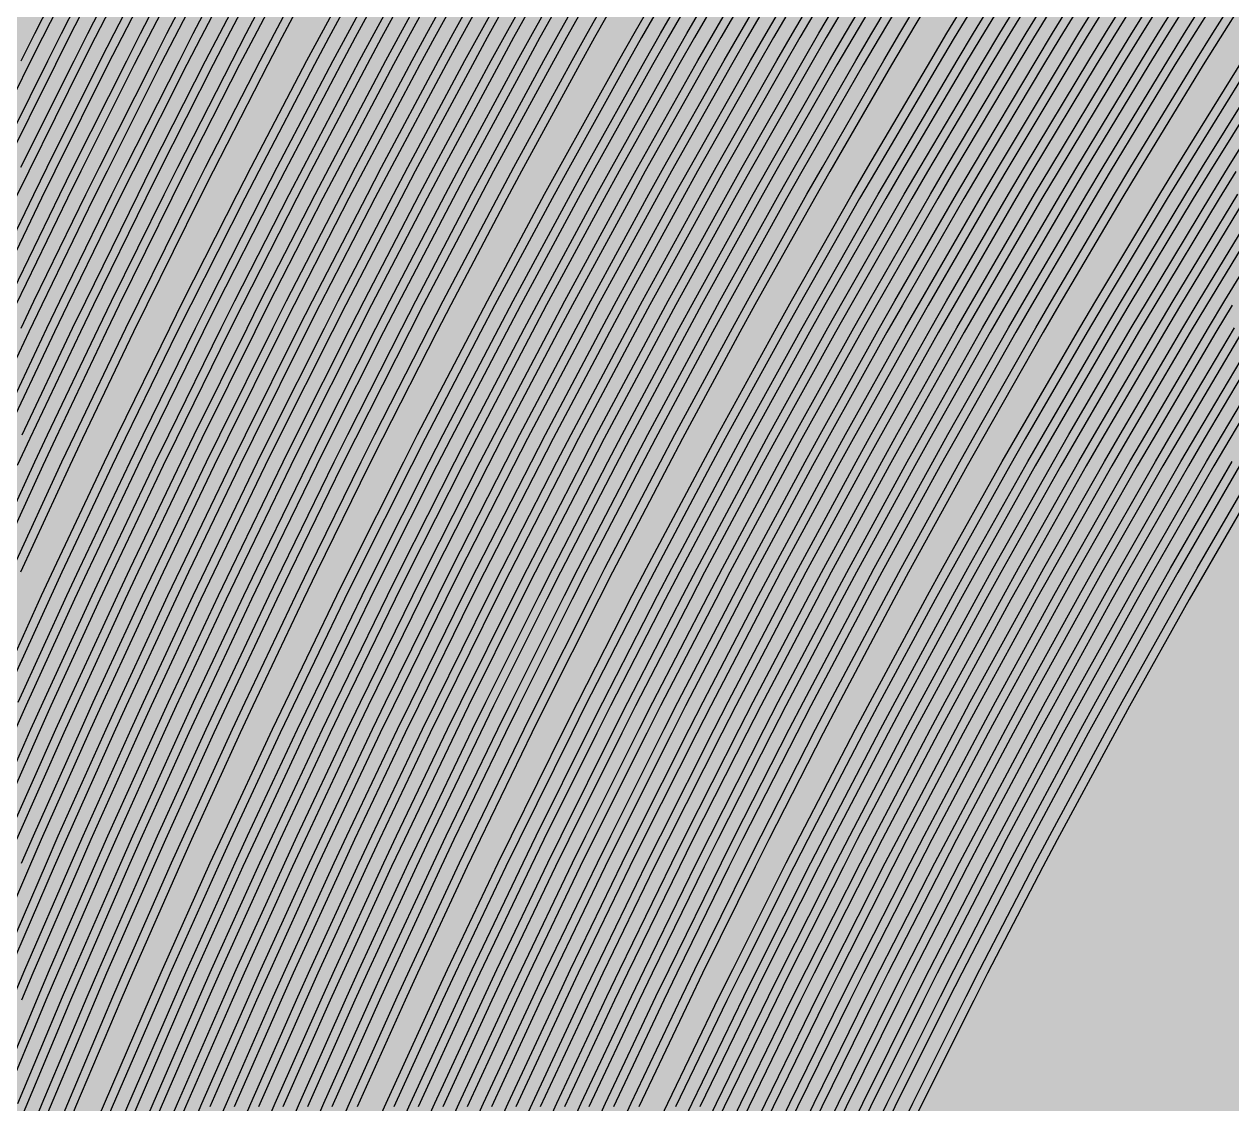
# Model space of a CAD drawing. Header units: metres. Extents: x -7240 to 10960, y -29667 to 1823.
# Drawn here: x 3142.1 to 3424.3, y -16797.9 to -16545.6 of the extents above; entities that cross this region are included whole.
import ezdxf

# ---------------------------------------------------------------- set-up
doc = ezdxf.new("R2010")
doc.units = ezdxf.units.M
doc.layers.add('Metal1', color=4, linetype='CONTINUOUS')
doc.layers.add('Polyimide', color=7, linetype='CONTINUOUS')

msp = doc.modelspace()

# ---------------------------------------------------------------- hatches: boundary and pattern name
at = {"layer": 'Polyimide'}
msp.add_hatch(color=7, dxfattribs=at).paths.add_polyline_path([(4088.45, -11806.89), (4098.72, -11851.21), (4115.58, -11893.47), (4138.63, -11932.7), (4167.35, -11967.99), (4201.08, -11998.53), (4239.03, -12023.62), (4280.35, -12042.68), (4349.18, -12073.73), (4413.2, -12113.76), (4471.26, -12162.04), (4522.3, -12217.69), (4565.39, -12279.7), (4599.74, -12346.94), (4624.73, -12418.19), (4639.91, -12492.16), (4645, -12567.5), (4639.91, -12642.84), (4624.73, -12716.8), (4599.74, -12788.06), (4565.39, -12855.3), (4522.3, -12917.31), (4471.26, -12972.96), (4413.2, -13021.24), (4349.18, -13061.27), (4280.35, -13092.32), (4239.03, -13111.38), (4201.08, -13136.47), (4167.35, -13167.01), (4138.63, -13202.3), (4115.58, -13241.52), (4098.72, -13283.78), (4088.45, -13328.11), (4085, -13373.48), (4085, -13567.5), (4099.45, -13861.55), (4142.64, -14152.77), (4214.18, -14438.35), (4313.36, -14715.55), (4439.24, -14981.69), (4590.59, -15234.21), (4765.97, -15470.68), (4963.68, -15688.82), (5181.82, -15886.53), (5418.29, -16061.91), (5670.81, -16213.26), (5936.95, -16339.14), (6214.15, -16438.32), (6499.73, -16509.85), (6790.95, -16553.05), (7085, -16567.5), (9960.38, -16567.5), (10038.79, -16571.35), (10116.45, -16582.87), (10192.6, -16601.95), (10266.52, -16628.4), (10337.49, -16661.96), (10404.83, -16702.32), (10467.89, -16749.09), (10526.06, -16801.81), (10578.78, -16859.98), (10625.55, -16923.04), (10665.91, -16990.38), (10699.48, -17061.35), (10725.93, -17135.27), (10745, -17211.43), (10756.52, -17289.08), (10760.38, -17367.5), (10760.38, -21957.3), (10721.61, -22012.91), (10685.97, -22070.59), (10653.58, -22130.14), (10624.53, -22191.39), (10598.92, -22254.16), (10576.82, -22318.25), (10558.3, -22383.46), (10543.41, -22449.6), (10532.21, -22516.46), (10524.72, -22583.84), (10520.97, -22651.53), (10520.97, -22719.32), (10524.72, -22787.01), (10532.21, -22854.38), (10543.41, -22921.24), (10558.3, -22987.38), (10576.82, -23052.6), (10598.92, -23116.68), (10624.53, -23179.45), (10653.58, -23240.71), (10685.97, -23300.26), (10721.61, -23357.93), (10760.38, -23413.54), (10760.38, -28667.5), (10756.52, -28745.91), (10745, -28823.57), (10725.93, -28899.73), (10699.48, -28973.65), (10665.91, -29044.62), (10625.55, -29111.96), (10578.78, -29175.01), (10526.06, -29233.19), (10467.89, -29285.91), (10404.83, -29332.68), (10337.49, -29373.04), (10266.52, -29406.6), (10192.6, -29433.05), (10116.45, -29452.13), (10038.79, -29463.65), (9960.38, -29467.5), (-6239.63, -29467.5), (-6318.04, -29463.65), (-6395.7, -29452.13), (-6471.85, -29433.05), (-6545.77, -29406.6), (-6616.74, -29373.04), (-6684.08, -29332.68), (-6747.14, -29285.91), (-6805.31, -29233.19), (-6858.03, -29175.01), (-6904.8, -29111.96), (-6945.16, -29044.62), (-6978.73, -28973.65), (-7005.18, -28899.73), (-7024.25, -28823.57), (-7035.77, -28745.91), (-7039.63, -28667.5), (-7039.63, -23426.32), (-6999.36, -23370.07), (-6962.33, -23311.63), (-6928.66, -23251.2), (-6898.45, -23188.96), (-6871.81, -23125.12), (-6848.81, -23059.88), (-6829.53, -22993.44), (-6814.04, -22926.02), (-6802.37, -22857.83), (-6794.57, -22789.09), (-6790.67, -22720.02), (-6790.67, -22650.84), (-6794.57, -22581.77), (-6802.37, -22513.03), (-6814.04, -22444.84), (-6829.53, -22377.42), (-6848.81, -22310.98), (-6871.81, -22245.74), (-6898.45, -22181.89), (-6928.66, -22119.66), (-6962.33, -22059.22), (-6999.36, -22000.79), (-7039.63, -21944.54), (-7039.63, -17367.5), (-7035.77, -17289.08), (-7024.25, -17211.43), (-7005.18, -17135.27), (-6978.73, -17061.35), (-6945.16, -16990.38), (-6904.8, -16923.04), (-6858.03, -16859.98), (-6805.31, -16801.81), (-6747.14, -16749.09), (-6684.08, -16702.32), (-6616.74, -16661.96), (-6545.77, -16628.4), (-6471.85, -16601.95), (-6395.7, -16582.87), (-6318.04, -16571.35), (-6239.63, -16567.5), (-3334, -16567.5), (-3039.95, -16553.05), (-2748.73, -16509.85), (-2463.15, -16438.32), (-2185.95, -16339.14), (-1919.81, -16213.26), (-1667.29, -16061.91), (-1430.82, -15886.53), (-1212.68, -15688.82), (-1014.97, -15470.68), (-839.59, -15234.21), (-688.24, -14981.69), (-562.36, -14715.55), (-463.18, -14438.35), (-391.64, -14152.77), (-348.45, -13861.55), (-334, -13567.5), (-334, -13373.48), (-337.45, -13328.11), (-347.72, -13283.78), (-364.58, -13241.52), (-387.63, -13202.3), (-416.35, -13167.01), (-450.08, -13136.47), (-488.03, -13111.38), (-529.35, -13092.32), (-529.35, -13092.32), (-598.18, -13061.27), (-662.2, -13021.24), (-720.26, -12972.96), (-771.3, -12917.31), (-814.39, -12855.3), (-848.74, -12788.06), (-873.73, -12716.8), (-888.91, -12642.84), (-894, -12567.5), (-888.91, -12492.16), (-873.73, -12418.19), (-848.74, -12346.94), (-814.39, -12279.7), (-771.3, -12217.69), (-720.26, -12162.04), (-662.2, -12113.76), (-598.18, -12073.73), (-529.35, -12042.68), (-488.03, -12023.62), (-450.08, -11998.53), (-416.35, -11967.99), (-387.63, -11932.7), (-364.58, -11893.47), (-347.72, -11851.21), (-337.45, -11806.89), (-334, -11761.52), (-334, -11074.31), (-337.45, -11028.94), (-347.72, -10984.62), (-364.58, -10942.36), (-387.63, -10903.13), (-416.35, -10867.84), (-450.08, -10837.3), (-488.03, -10812.21), (-529.35, -10793.16), (-529.35, -10793.16), (-598.18, -10762.1), (-662.2, -10722.07), (-720.26, -10673.8), (-771.3, -10618.15), (-814.39, -10556.13), (-848.74, -10488.89), (-873.73, -10417.64), (-888.91, -10343.67), (-894, -10268.33), (-888.91, -10192.99), (-873.73, -10119.03), (-848.74, -10047.77), (-814.39, -9980.53), (-771.3, -9918.52), (-720.26, -9862.87), (-662.2, -9814.59), (-598.18, -9774.56), (-529.35, -9743.51), (-488.03, -9724.45), (-450.08, -9699.36), (-416.35, -9668.82), (-387.63, -9633.53), (-364.58, -9594.31), (-347.72, -9552.05), (-337.45, -9507.72), (-334, -9462.35), (-334, -8775.14), (-337.45, -8729.78), (-347.72, -8685.45), (-364.58, -8643.19), (-387.63, -8603.96), (-416.35, -8568.68), (-450.08, -8538.14), (-488.03, -8513.05), (-529.35, -8493.99), (-529.35, -8493.99), (-598.18, -8462.94), (-662.2, -8422.91), (-720.26, -8374.63), (-771.3, -8318.98), (-814.39, -8256.97), (-848.74, -8189.73), (-873.73, -8118.47), (-888.91, -8044.5), (-894, -7969.17), (-888.91, -7893.83), (-873.73, -7819.86), (-848.74, -7748.61), (-814.39, -7681.36), (-771.3, -7619.35), (-720.26, -7563.7), (-662.2, -7515.42), (-598.18, -7475.4), (-529.35, -7444.34), (-529.35, -7444.34), (-488.03, -7425.28), (-450.08, -7400.2), (-416.35, -7369.66), (-387.63, -7334.37), (-364.58, -7295.14), (-347.72, -7252.88), (-337.45, -7208.56), (-334, -7163.19), (-334, -6475.98), (-337.45, -6430.61), (-347.72, -6386.29), (-364.58, -6344.02), (-387.63, -6304.8), (-416.35, -6269.51), (-450.08, -6238.97), (-488.03, -6213.88), (-529.35, -6194.82), (-529.35, -6194.82), (-598.18, -6163.77), (-662.2, -6123.74), (-720.26, -6075.46), (-771.3, -6019.81), (-814.39, -5957.8), (-848.74, -5890.56), (-873.73, -5819.31), (-888.91, -5745.34), (-894, -5670), (-888.91, -5594.66), (-873.73, -5520.69), (-848.74, -5449.44), (-814.39, -5382.2), (-771.3, -5320.19), (-720.26, -5264.54), (-662.2, -5216.26), (-598.18, -5176.23), (-529.35, -5145.18), (-529.35, -5145.18), (-488.03, -5126.12), (-450.08, -5101.03), (-416.35, -5070.49), (-387.63, -5035.2), (-364.58, -4995.98), (-347.72, -4953.71), (-337.45, -4909.39), (-334, -4864.02), (-334, 380), (-334, 1522.5), (-289, 1522.5), (-288.78, 1515.63), (-288.1, 1508.79), (-286.98, 1502.02), (-285.42, 1495.32), (-283.43, 1488.75), (-281.01, 1482.32), (-278.17, 1476.06), (-274.93, 1470), (-271.3, 1464.17), (-267.3, 1458.58), (-262.94, 1453.27), (-258.25, 1448.25), (-253.23, 1443.56), (-247.92, 1439.2), (-242.33, 1435.2), (-236.5, 1431.57), (-230.44, 1428.33), (-224.18, 1425.49), (-217.75, 1423.07), (-211.18, 1421.08), (-204.48, 1419.52), (-197.71, 1418.4), (-190.87, 1417.72), (-184, 1417.5), (-177.13, 1417.72), (-170.29, 1418.4), (-163.52, 1419.52), (-156.82, 1421.08), (-150.25, 1423.07), (-143.82, 1425.49), (-137.56, 1428.33), (-131.5, 1431.57), (-125.67, 1435.2), (-120.08, 1439.2), (-114.77, 1443.56), (-109.75, 1448.25), (-105.06, 1453.27), (-100.7, 1458.58), (-96.7, 1464.17), (-93.07, 1470), (-89.83, 1476.06), (-86.99, 1482.32), (-84.57, 1488.75), (-82.58, 1495.32), (-81.02, 1502.02), (-79.9, 1508.79), (-79.22, 1515.63), (-79, 1522.5), (1786, 1522.5), (3835, 1522.5), (3835.21, 1529.04), (3835.86, 1535.55), (3836.92, 1542.01), (3838.41, 1548.38), (3840.31, 1554.64), (3842.61, 1560.77), (3845.31, 1566.73), (3848.4, 1572.5), (3851.85, 1578.06), (3855.66, 1583.38), (3859.82, 1588.43), (3864.29, 1593.21), (3869.07, 1597.68), (3874.12, 1601.84), (3879.44, 1605.65), (3885, 1609.1), (3890.77, 1612.19), (3896.73, 1614.89), (3902.86, 1617.19), (3909.12, 1619.09), (3915.49, 1620.58), (3921.95, 1621.64), (3928.46, 1622.29), (3935, 1622.5), (3941.54, 1622.29), (3948.05, 1621.64), (3954.51, 1620.58), (3960.88, 1619.09), (3967.14, 1617.19), (3973.27, 1614.89), (3979.23, 1612.19), (3985, 1609.1), (3990.56, 1605.65), (3995.88, 1601.84), (4000.93, 1597.68), (4005.71, 1593.21), (4010.18, 1588.43), (4014.34, 1583.38), (4018.15, 1578.06), (4021.6, 1572.5), (4024.69, 1566.73), (4027.39, 1560.77), (4029.69, 1554.64), (4031.59, 1548.38), (4033.08, 1542.01), (4034.14, 1535.55), (4034.79, 1529.04), (4035, 1522.5), (4085, 1522.5), (4085, 380), (4085, 330), (4085, -4864.02), (4088.45, -4909.39), (4098.72, -4953.71), (4115.58, -4995.98), (4138.63, -5035.2), (4167.35, -5070.49), (4201.08, -5101.03), (4239.03, -5126.12), (4280.35, -5145.18), (4280.35, -5145.18), (4349.18, -5176.23), (4413.2, -5216.26), (4471.26, -5264.54), (4522.3, -5320.19), (4565.39, -5382.2), (4599.74, -5449.44), (4624.73, -5520.69), (4639.91, -5594.66), (4645, -5670), (4639.91, -5745.34), (4624.73, -5819.31), (4599.74, -5890.56), (4565.39, -5957.8), (4522.3, -6019.81), (4471.26, -6075.46), (4413.2, -6123.74), (4349.18, -6163.77), (4280.35, -6194.82), (4239.03, -6213.88), (4201.08, -6238.97), (4167.35, -6269.51), (4138.63, -6304.8), (4115.58, -6344.02), (4098.72, -6386.29), (4088.45, -6430.61), (4085, -6475.98), (4085, -11761.52), (4088.45, -11806.89)])

# ---------------------------------------------------------------- linework, layer by layer
at = {"layer": 'Metal1'}
for points in [[(3132.34, -16610.32), (3144.37, -16585.4), (3147.47, -16579.07), (3159.91, -16554.15), (3163.13, -16547.81), (3175.98, -16522.9)], [(3132.68, -16735.31), (3143.71, -16710.39), (3146.56, -16704.06), (3158, -16679.14), (3160.96, -16672.81), (3172.81, -16647.89), (3175.88, -16641.55), (3188.16, -16616.64), (3191.34, -16610.3), (3204.04, -16585.39), (3207.34, -16579.05), (3220.48, -16554.14), (3223.88, -16547.79), (3237.47, -16522.89)], [(3133.18, -16672.82), (3144.63, -16647.9), (3147.59, -16641.57), (3159.46, -16616.65), (3162.52, -16610.31), (3174.8, -16585.4), (3177.98, -16579.06), (3190.68, -16554.15), (3193.96, -16547.81), (3207.09, -16522.9)], [(3133.62, -16829.07), (3143.72, -16804.14), (3146.33, -16797.81), (3156.84, -16772.89), (3159.56, -16766.56), (3170.47, -16741.64), (3173.3, -16735.3), (3184.63, -16710.38), (3187.56, -16704.05), (3199.32, -16679.13), (3202.37, -16672.8), (3214.55, -16647.88), (3217.71, -16641.54), (3230.33, -16616.63), (3233.6, -16610.29), (3246.66, -16585.38), (3250.04, -16579.04), (3263.55, -16554.13), (3267.05, -16547.78), (3281.01, -16522.88)], [(3134.44, -16891.56), (3144.04, -16866.63), (3146.53, -16860.31), (3156.54, -16835.38), (3159.13, -16829.05), (3169.56, -16804.13), (3172.26, -16797.8), (3183.11, -16772.88), (3185.92, -16766.55), (3197.2, -16741.63), (3200.12, -16735.29), (3211.82, -16710.38), (3214.86, -16704.04), (3227, -16679.13), (3230.15, -16672.79), (3242.73, -16647.88), (3245.99, -16641.53), (3259.03, -16616.63), (3262.41, -16610.28), (3275.9, -16585.38), (3279.4, -16579.02), (3293.35, -16554.13), (3296.97, -16547.77), (3311.39, -16522.88)], [(3134.84, -16704.06), (3146.19, -16679.14), (3149.13, -16672.81), (3160.89, -16647.89), (3163.93, -16641.56), (3176.11, -16616.64), (3179.26, -16610.3), (3191.87, -16585.39), (3195.13, -16579.05), (3208.17, -16554.14), (3211.55, -16547.8), (3225.02, -16522.89)], [(3134.94, -16797.81), (3145.36, -16772.89), (3148.06, -16766.56), (3158.89, -16741.64), (3161.69, -16735.31), (3172.94, -16710.39), (3175.85, -16704.05), (3187.51, -16679.14), (3190.53, -16672.8), (3202.63, -16647.88), (3205.76, -16641.55), (3218.28, -16616.63), (3221.52, -16610.29), (3234.48, -16585.38), (3237.84, -16579.04), (3251.24, -16554.13), (3254.72, -16547.79), (3268.57, -16522.88)], [(3135.27, -16579.07), (3147.61, -16554.15), (3150.8, -16547.82), (3163.54, -16522.9)], [(3135.33, -16860.31), (3145.26, -16835.38), (3147.84, -16829.06), (3158.19, -16804.13), (3160.87, -16797.8), (3171.64, -16772.88), (3174.42, -16766.55), (3185.61, -16741.63), (3188.51, -16735.3), (3200.13, -16710.38), (3203.14, -16704.04), (3215.19, -16679.13), (3218.32, -16672.79), (3230.81, -16647.88), (3234.04, -16641.53), (3246.98, -16616.63), (3250.34, -16610.28), (3263.72, -16585.38), (3267.2, -16579.03), (3281.04, -16554.13), (3284.63, -16547.77), (3298.95, -16522.88)], [(3135.64, -16641.57), (3147.41, -16616.65), (3150.45, -16610.32), (3162.63, -16585.4), (3165.78, -16579.06), (3178.37, -16554.15), (3181.63, -16547.81), (3194.65, -16522.9)], [(3136.56, -16766.56), (3147.31, -16741.64), (3150.09, -16735.31), (3161.24, -16710.39), (3164.13, -16704.06), (3175.71, -16679.14), (3178.7, -16672.8), (3190.7, -16647.89), (3193.81, -16641.55), (3206.23, -16616.64), (3209.45, -16610.3), (3222.31, -16585.39), (3225.64, -16579.04), (3238.94, -16554.14), (3242.38, -16547.79), (3256.13, -16522.89)], [(3138.38, -16610.32), (3150.45, -16585.4), (3153.58, -16579.07), (3166.07, -16554.15), (3169.3, -16547.81), (3182.2, -16522.9)], [(3138.48, -16735.31), (3149.55, -16710.39), (3152.42, -16704.06), (3163.9, -16679.14), (3166.87, -16672.81), (3178.77, -16647.89), (3181.86, -16641.55), (3194.18, -16616.64), (3197.37, -16610.3), (3210.13, -16585.39), (3213.44, -16579.05), (3226.63, -16554.14), (3230.05, -16547.79), (3243.69, -16522.89)], [(3139.43, -16672.82), (3150.95, -16647.9), (3153.93, -16641.56), (3165.86, -16616.65), (3168.95, -16610.31), (3181.3, -16585.4), (3184.49, -16579.06), (3197.26, -16554.15), (3200.57, -16547.8), (3213.77, -16522.9)], [(3139.51, -16829.06), (3149.66, -16804.14), (3152.29, -16797.81), (3162.85, -16772.88), (3165.59, -16766.56), (3176.56, -16741.63), (3179.4, -16735.3), (3190.79, -16710.38), (3193.74, -16704.05), (3205.56, -16679.13), (3208.62, -16672.79), (3220.87, -16647.88), (3224.05, -16641.54), (3236.73, -16616.63), (3240.02, -16610.29), (3253.15, -16585.38), (3256.55, -16579.03), (3270.13, -16554.13), (3273.65, -16547.78), (3287.69, -16522.88)], [(3139.62, -16772.89), (3142.31, -16766.56), (3153.1, -16741.64), (3155.89, -16735.31), (3167.09, -16710.39), (3169.99, -16704.05), (3181.61, -16679.14), (3184.62, -16672.8), (3196.66, -16647.89), (3199.78, -16641.55), (3212.25, -16616.64), (3215.48, -16610.29), (3228.39, -16585.39), (3231.74, -16579.04), (3245.09, -16554.13), (3248.55, -16547.79), (3262.35, -16522.88)], [(3139.99, -16891.56), (3149.63, -16866.63), (3152.13, -16860.31), (3162.18, -16835.38), (3164.78, -16829.05), (3175.25, -16804.13), (3177.96, -16797.8), (3188.85, -16772.88), (3191.67, -16766.55), (3202.99, -16741.63), (3205.92, -16735.29), (3217.67, -16710.38), (3220.71, -16704.04), (3232.9, -16679.13), (3236.06, -16672.78), (3248.69, -16647.88), (3251.97, -16641.53), (3265.05, -16616.62), (3268.45, -16610.28), (3281.99, -16585.37), (3285.5, -16579.02), (3299.5, -16554.12), (3303.14, -16547.77), (3317.61, -16522.87)], [(3140.64, -16797.81), (3151.1, -16772.89), (3153.81, -16766.56), (3164.68, -16741.64), (3167.49, -16735.31), (3178.78, -16710.39), (3181.71, -16704.05), (3193.42, -16679.13), (3196.45, -16672.8), (3208.59, -16647.88), (3211.73, -16641.54), (3224.3, -16616.63), (3227.56, -16610.29), (3240.57, -16585.38), (3243.94, -16579.04), (3257.4, -16554.13), (3260.88, -16547.78), (3274.79, -16522.88)], [(3140.7, -16704.06), (3152.09, -16679.14), (3155.04, -16672.81), (3166.85, -16647.89), (3169.91, -16641.55), (3182.14, -16616.64), (3185.3, -16610.3), (3197.96, -16585.39), (3201.23, -16579.05), (3214.32, -16554.14), (3217.71, -16547.79), (3231.24, -16522.89)], [(3140.93, -16860.31), (3150.9, -16835.38), (3153.49, -16829.06), (3163.87, -16804.13), (3166.57, -16797.8), (3177.37, -16772.88), (3180.17, -16766.55), (3191.41, -16741.63), (3194.32, -16735.29), (3205.98, -16710.38), (3209, -16704.04), (3221.1, -16679.13), (3224.23, -16672.79), (3236.77, -16647.88), (3240.02, -16641.53), (3253, -16616.63), (3256.37, -16610.28), (3269.81, -16585.38), (3273.3, -16579.03), (3287.2, -16554.13), (3290.8, -16547.77), (3305.17, -16522.88)], [(3141.37, -16579.07), (3153.76, -16554.15), (3156.96, -16547.82), (3169.76, -16522.9)], [(3141.38, -16616.65), (3144.41, -16610.32), (3156.54, -16585.4), (3159.68, -16579.06), (3172.22, -16554.15), (3175.46, -16547.81), (3188.43, -16522.9)], [(3141.45, -16554.15), (3144.63, -16547.82), (3157.32, -16522.9)], [(3141.51, -16741.64), (3144.28, -16735.31), (3155.4, -16710.39), (3158.27, -16704.06), (3169.8, -16679.14), (3172.79, -16672.8), (3184.74, -16647.89), (3187.83, -16641.55), (3200.21, -16616.64), (3203.41, -16610.3), (3216.22, -16585.39), (3219.54, -16579.04), (3232.78, -16554.14), (3236.22, -16547.79), (3249.91, -16522.89)], [(3141.62, -16641.57), (3153.43, -16616.65), (3156.49, -16610.31), (3168.72, -16585.4), (3171.88, -16579.06), (3184.52, -16554.15), (3187.8, -16547.81), (3200.87, -16522.9)], [(3180.94, -16804.13), (3183.66, -16797.8), (3194.59, -16772.88), (3197.42, -16766.54), (3208.78, -16741.63), (3211.72, -16735.29), (3223.52, -16710.38), (3226.57, -16704.04), (3238.81, -16679.13), (3241.98, -16672.78), (3254.66, -16647.87), (3257.94, -16641.53), (3271.08, -16616.62), (3274.48, -16610.28), (3288.07, -16585.37), (3291.6, -16579.02), (3305.65, -16554.12), (3309.3, -16547.77), (3323.83, -16522.87)], [(3186.62, -16804.13), (3189.36, -16797.8), (3200.33, -16772.88), (3203.17, -16766.54), (3214.57, -16741.63), (3217.53, -16735.29), (3229.36, -16710.37), (3232.43, -16704.03), (3244.71, -16679.12), (3247.89, -16672.78), (3260.62, -16647.87), (3263.92, -16641.53), (3277.1, -16616.62), (3280.52, -16610.27), (3294.16, -16585.37), (3297.7, -16579.02), (3311.81, -16554.12), (3315.47, -16547.77), (3330.05, -16522.87)], [(3192.31, -16804.13), (3195.05, -16797.8), (3206.06, -16772.88), (3208.92, -16766.54), (3220.36, -16741.63), (3223.33, -16735.29), (3235.21, -16710.37), (3238.29, -16704.03), (3250.61, -16679.12), (3253.81, -16672.78), (3266.58, -16647.87), (3269.9, -16641.53), (3283.12, -16616.62), (3286.56, -16610.27), (3300.25, -16585.37), (3303.8, -16579.02), (3317.96, -16554.12), (3321.64, -16547.77), (3336.27, -16522.87)], [(3198, -16804.13), (3200.75, -16797.79), (3211.8, -16772.88), (3214.67, -16766.54), (3226.15, -16741.62), (3229.13, -16735.29), (3241.05, -16710.37), (3244.15, -16704.03), (3256.52, -16679.12), (3259.72, -16672.78), (3272.54, -16647.87), (3275.87, -16641.52), (3289.15, -16616.62), (3292.59, -16610.27), (3306.33, -16585.37), (3309.9, -16579.02), (3324.11, -16554.12), (3327.8, -16547.76), (3342.49, -16522.87)], [(3203.69, -16804.13), (3206.45, -16797.79), (3217.54, -16772.87), (3220.42, -16766.54), (3231.94, -16741.62), (3234.93, -16735.29), (3246.9, -16710.37), (3250, -16704.03), (3262.42, -16679.12), (3265.64, -16672.78), (3278.51, -16647.87), (3281.85, -16641.52), (3295.17, -16616.62), (3298.63, -16610.27), (3312.42, -16585.37), (3316, -16579.02), (3330.27, -16554.12), (3333.97, -16547.76), (3348.71, -16522.87)], [(3209.37, -16804.12), (3212.15, -16797.79), (3223.28, -16772.87), (3226.17, -16766.54), (3237.74, -16741.62), (3240.74, -16735.28), (3252.75, -16710.37), (3255.86, -16704.03), (3268.32, -16679.12), (3271.55, -16672.78), (3284.47, -16647.87), (3287.82, -16641.52), (3301.2, -16616.62), (3304.67, -16610.27), (3318.51, -16585.37), (3322.1, -16579.01), (3336.42, -16554.12), (3340.14, -16547.76), (3354.93, -16522.87)], [(3215.32, -16804.12), (3218.11, -16797.79), (3229.29, -16772.87), (3232.2, -16766.54), (3243.82, -16741.62), (3246.84, -16735.28), (3258.91, -16710.37), (3262.04, -16704.03), (3274.56, -16679.12), (3277.81, -16672.77), (3290.79, -16647.87), (3294.16, -16641.52), (3307.6, -16616.62), (3311.09, -16610.27), (3325, -16585.37), (3328.62, -16579.01), (3343, -16554.12), (3346.74, -16547.76), (3361.61, -16522.87)], [(3223.84, -16804.12), (3226.68, -16797.78), (3238.08, -16772.87), (3241.03, -16766.53), (3252.88, -16741.62), (3255.95, -16735.28), (3268.25, -16710.37), (3271.44, -16704.02), (3284.19, -16679.12), (3287.51, -16672.77), (3300.73, -16647.87), (3304.16, -16641.51), (3317.85, -16616.61), (3321.41, -16610.26), (3335.58, -16585.36), (3339.26, -16579.01), (3353.91, -16554.11), (3357.72, -16547.75), (3372.87, -16522.86)], [(3229.53, -16804.12), (3232.38, -16797.78), (3243.82, -16772.87), (3246.78, -16766.53), (3258.67, -16741.62), (3261.75, -16735.27), (3274.09, -16710.37), (3277.3, -16704.02), (3290.1, -16679.12), (3293.42, -16672.77), (3306.69, -16647.86), (3310.13, -16641.51), (3323.87, -16616.61), (3327.44, -16610.26), (3341.66, -16585.36), (3345.36, -16579), (3360.07, -16554.11), (3363.89, -16547.75), (3379.09, -16522.86)], [(3235.21, -16804.12), (3238.08, -16797.78), (3249.55, -16772.87), (3252.53, -16766.53), (3264.46, -16741.62), (3267.56, -16735.27), (3279.94, -16710.37), (3283.16, -16704.02), (3296, -16679.11), (3299.34, -16672.76), (3312.65, -16647.86), (3316.11, -16641.51), (3329.9, -16616.61), (3333.48, -16610.26), (3347.75, -16585.36), (3351.46, -16579), (3366.22, -16554.11), (3370.06, -16547.75), (3385.31, -16522.86)], [(3240.9, -16804.12), (3243.77, -16797.78), (3255.29, -16772.87), (3258.28, -16766.53), (3270.25, -16741.62), (3273.36, -16735.27), (3285.79, -16710.36), (3289.01, -16704.02), (3301.9, -16679.11), (3305.25, -16672.76), (3318.61, -16647.86), (3322.08, -16641.51), (3335.92, -16616.61), (3339.52, -16610.26), (3353.84, -16585.36), (3357.56, -16579), (3372.37, -16554.11), (3376.22, -16547.75), (3391.53, -16522.86)], [(3246.59, -16804.12), (3249.47, -16797.78), (3261.03, -16772.87), (3264.03, -16766.52), (3276.04, -16741.61), (3279.16, -16735.27), (3291.63, -16710.36), (3294.87, -16704.02), (3307.81, -16679.11), (3311.17, -16672.76), (3324.58, -16647.86), (3328.06, -16641.51), (3341.95, -16616.61), (3345.55, -16610.25), (3359.93, -16585.36), (3363.66, -16579), (3378.52, -16554.11), (3382.39, -16547.75), (3397.75, -16522.86)], [(3252.28, -16804.12), (3255.17, -16797.78), (3266.77, -16772.87), (3269.78, -16766.52), (3281.83, -16741.61), (3284.96, -16735.27), (3297.48, -16710.36), (3300.73, -16704.01), (3313.71, -16679.11), (3317.08, -16672.76), (3330.54, -16647.86), (3334.03, -16641.51), (3347.97, -16616.61), (3351.59, -16610.25), (3366.01, -16585.36), (3369.76, -16579), (3384.68, -16554.11), (3388.56, -16547.75), (3403.97, -16522.86)], [(3257.96, -16804.12), (3260.87, -16797.78), (3272.51, -16772.86), (3275.53, -16766.52), (3287.63, -16741.61), (3290.77, -16735.27), (3303.33, -16710.36), (3306.59, -16704.01), (3319.61, -16679.11), (3323, -16672.76), (3336.5, -16647.86), (3340.01, -16641.51), (3353.99, -16616.61), (3357.63, -16610.25), (3372.1, -16585.36), (3375.86, -16579), (3390.83, -16554.11), (3394.72, -16547.74), (3410.19, -16522.86)], [(3263.65, -16804.12), (3266.57, -16797.78), (3278.25, -16772.86), (3281.28, -16766.52), (3293.42, -16741.61), (3296.57, -16735.27), (3309.17, -16710.36), (3312.44, -16704.01), (3325.52, -16679.11), (3328.91, -16672.76), (3342.46, -16647.86), (3345.98, -16641.5), (3360.02, -16616.61), (3363.66, -16610.25), (3378.19, -16585.36), (3381.96, -16579), (3396.98, -16554.11), (3400.89, -16547.74), (3416.41, -16522.86)], [(3269.34, -16804.11), (3272.26, -16797.77), (3283.98, -16772.86), (3287.03, -16766.52), (3299.21, -16741.61), (3302.37, -16735.27), (3315.02, -16710.36), (3318.3, -16704.01), (3331.42, -16679.11), (3334.83, -16672.76), (3348.43, -16647.86), (3351.96, -16641.5), (3366.04, -16616.61), (3369.7, -16610.25), (3384.28, -16585.36), (3388.06, -16579), (3403.14, -16554.11), (3407.06, -16547.74), (3422.64, -16522.86)], [(3275.03, -16804.11), (3277.96, -16797.77), (3289.72, -16772.86), (3292.78, -16766.52), (3305, -16741.61), (3308.17, -16735.26), (3320.86, -16710.36), (3324.16, -16704.01), (3337.32, -16679.11), (3340.74, -16672.76), (3354.39, -16647.86), (3357.93, -16641.5), (3372.07, -16616.61), (3375.74, -16610.25), (3390.36, -16585.36), (3394.17, -16578.99), (3409.29, -16554.11), (3413.22, -16547.74), (3428.86, -16522.86)], [(3280.97, -16804.11), (3283.92, -16797.77), (3295.74, -16772.86), (3298.81, -16766.52), (3311.09, -16741.61), (3314.28, -16735.26), (3327.03, -16710.36), (3330.34, -16704.01), (3343.57, -16679.11), (3347, -16672.75), (3360.71, -16647.86), (3364.28, -16641.5), (3378.47, -16616.61), (3382.16, -16610.25), (3396.86, -16585.36), (3400.68, -16578.99), (3415.87, -16554.11), (3419.83, -16547.74), (3435.53, -16522.86)], [(3159.1, -16523.82), (3146.41, -16548.72), (3143.24, -16555.04), (3130.97, -16579.95)], [(3190.2, -16523.83), (3177.24, -16548.73), (3174, -16555.05), (3161.47, -16579.96), (3158.34, -16586.28), (3146.22, -16611.19), (3143.19, -16617.51), (3131.48, -16642.41)], [(3251.66, -16523.86), (3237.97, -16548.75), (3234.55, -16555.08), (3221.31, -16579.98), (3217.99, -16586.31), (3205.19, -16611.21), (3201.99, -16617.53), (3189.63, -16642.43), (3186.54, -16648.76), (3174.59, -16673.66), (3171.62, -16679.98), (3160.09, -16704.89), (3157.22, -16711.21), (3146.11, -16736.12), (3143.35, -16742.43), (3132.65, -16767.35)], [(3177.76, -16523.82), (3164.91, -16548.72), (3161.7, -16555.05), (3149.27, -16579.95), (3146.16, -16586.28), (3134.14, -16611.18)], [(3239.22, -16523.85), (3225.64, -16548.75), (3222.24, -16555.08), (3209.11, -16579.97), (3205.82, -16586.3), (3193.12, -16611.2), (3189.95, -16617.53), (3177.68, -16642.43), (3174.62, -16648.75), (3162.77, -16673.66), (3159.81, -16679.98), (3148.38, -16704.89), (3145.53, -16711.21), (3134.51, -16736.12)], [(3208.85, -16523.83), (3195.74, -16548.73), (3192.46, -16555.06), (3179.76, -16579.96), (3176.59, -16586.29), (3164.32, -16611.19), (3161.26, -16617.51), (3149.4, -16642.42), (3146.44, -16648.74), (3135, -16673.65)], [(3282.75, -16523.87), (3268.8, -16548.76), (3265.3, -16555.09), (3251.8, -16579.98), (3248.42, -16586.32), (3235.37, -16611.21), (3232.11, -16617.54), (3219.49, -16642.44), (3216.34, -16648.77), (3204.16, -16673.67), (3201.13, -16679.99), (3189.38, -16704.9), (3186.45, -16711.22), (3175.12, -16736.13), (3172.3, -16742.44), (3161.39, -16767.35), (3158.68, -16773.67), (3148.18, -16798.58), (3145.57, -16804.89), (3135.48, -16829.81)], [(3313.12, -16523.88), (3298.7, -16548.77), (3295.09, -16555.11), (3281.15, -16580), (3277.65, -16586.33), (3264.17, -16611.22), (3260.8, -16617.56), (3247.77, -16642.45), (3244.51, -16648.78), (3231.93, -16673.68), (3228.79, -16680.01), (3216.66, -16704.91), (3213.63, -16711.23), (3201.93, -16736.14), (3199.02, -16742.46), (3187.75, -16767.36), (3184.94, -16773.68), (3174.1, -16798.59), (3171.4, -16804.91), (3160.98, -16829.82), (3158.39, -16836.13), (3148.39, -16861.05), (3145.9, -16867.36), (3136.31, -16892.28)], [(3226.78, -16523.85), (3213.31, -16548.74), (3209.94, -16555.07), (3196.91, -16579.97), (3193.65, -16586.3), (3181.05, -16611.2), (3177.9, -16617.53), (3165.73, -16642.43), (3162.69, -16648.75), (3150.94, -16673.66), (3148.01, -16679.98), (3136.67, -16704.89)], [(3270.31, -16523.86), (3256.47, -16548.75), (3253, -16555.09), (3239.6, -16579.98), (3236.25, -16586.31), (3223.3, -16611.21), (3220.06, -16617.54), (3207.55, -16642.44), (3204.42, -16648.76), (3192.34, -16673.67), (3189.32, -16679.99), (3177.66, -16704.89), (3174.76, -16711.21), (3163.52, -16736.12), (3160.72, -16742.44), (3149.89, -16767.35), (3147.2, -16773.67), (3136.79, -16798.58)], [(3165.32, -16523.82), (3152.58, -16548.72), (3149.4, -16555.05), (3137.07, -16579.95)], [(3300.68, -16523.88), (3286.37, -16548.76), (3282.79, -16555.1), (3268.95, -16579.99), (3265.48, -16586.33), (3252.1, -16611.22), (3248.75, -16617.56), (3235.82, -16642.45), (3232.59, -16648.78), (3220.11, -16673.68), (3216.99, -16680.01), (3204.94, -16704.91), (3201.94, -16711.23), (3190.33, -16736.13), (3187.44, -16742.46), (3176.25, -16767.36), (3173.47, -16773.68), (3162.71, -16798.59), (3160.03, -16804.91), (3149.69, -16829.82), (3147.12, -16836.13), (3137.19, -16861.05)], [(3196.42, -16523.83), (3183.41, -16548.73), (3180.15, -16555.06), (3167.57, -16579.96), (3164.42, -16586.28), (3152.25, -16611.19), (3149.21, -16617.51), (3137.45, -16642.42)], [(3257.88, -16523.86), (3244.14, -16548.75), (3240.7, -16555.08), (3227.41, -16579.98), (3224.08, -16586.31), (3211.23, -16611.21), (3208.02, -16617.54), (3195.6, -16642.44), (3192.5, -16648.76), (3180.51, -16673.66), (3177.52, -16679.99), (3165.95, -16704.89), (3163.07, -16711.21), (3151.91, -16736.12), (3149.14, -16742.44), (3138.4, -16767.35)], [(3233, -16523.85), (3219.48, -16548.74), (3216.09, -16555.08), (3203.01, -16579.97), (3199.74, -16586.3), (3187.09, -16611.2), (3183.93, -16617.53), (3171.7, -16642.43), (3168.65, -16648.75), (3156.85, -16673.66), (3153.91, -16679.98), (3142.52, -16704.89), (3139.69, -16711.2)], [(3276.53, -16523.86), (3262.63, -16548.75), (3259.15, -16555.09), (3245.7, -16579.98), (3242.34, -16586.32), (3229.33, -16611.21), (3226.08, -16617.54), (3213.52, -16642.44), (3210.38, -16648.77), (3198.25, -16673.67), (3195.22, -16679.99), (3183.52, -16704.9), (3180.6, -16711.22), (3169.32, -16736.12), (3166.51, -16742.44), (3155.64, -16767.35), (3152.94, -16773.67), (3142.48, -16798.58), (3139.88, -16804.89)], [(3171.54, -16523.82), (3158.74, -16548.72), (3155.55, -16555.05), (3143.17, -16579.95), (3140.08, -16586.27)], [(3183.98, -16523.83), (3171.07, -16548.73), (3167.85, -16555.05), (3155.37, -16579.96), (3152.25, -16586.28), (3140.18, -16611.18)], [(3245.44, -16523.85), (3231.81, -16548.75), (3228.39, -16555.08), (3215.21, -16579.98), (3211.91, -16586.31), (3199.16, -16611.2), (3195.97, -16617.53), (3183.65, -16642.43), (3180.58, -16648.76), (3168.68, -16673.66), (3165.71, -16679.98), (3154.24, -16704.89), (3151.38, -16711.21), (3140.31, -16736.12)], [(3306.9, -16523.88), (3292.54, -16548.77), (3288.94, -16555.11), (3275.05, -16579.99), (3271.57, -16586.33), (3258.14, -16611.22), (3254.78, -16617.56), (3241.8, -16642.45), (3238.55, -16648.78), (3226.02, -16673.68), (3222.89, -16680.01), (3210.8, -16704.91), (3207.79, -16711.23), (3196.13, -16736.14), (3193.23, -16742.46), (3182, -16767.36), (3179.21, -16773.68), (3168.4, -16798.59), (3165.72, -16804.91), (3155.33, -16829.82), (3152.76, -16836.13), (3142.79, -16861.05), (3140.31, -16867.36)], [(3202.64, -16523.83), (3189.57, -16548.73), (3186.3, -16555.06), (3173.66, -16579.96), (3170.51, -16586.28), (3158.29, -16611.19), (3155.24, -16617.51), (3143.43, -16642.42), (3140.48, -16648.74)], [(3215.53, -16523.84), (3202.34, -16548.73), (3199.04, -16555.06), (3186.28, -16579.96), (3183.09, -16586.29), (3170.75, -16611.19), (3167.66, -16617.52), (3155.74, -16642.42), (3152.77, -16648.74), (3141.25, -16673.65)], [(3289.43, -16523.87), (3275.4, -16548.76), (3271.89, -16555.09), (3258.31, -16579.99), (3254.92, -16586.32), (3241.79, -16611.21), (3238.51, -16617.55), (3225.83, -16642.44), (3222.67, -16648.77), (3210.42, -16673.67), (3207.37, -16680), (3195.55, -16704.9), (3192.61, -16711.22), (3181.22, -16736.13), (3178.39, -16742.45), (3167.42, -16767.36), (3164.69, -16773.67), (3154.14, -16798.58), (3151.51, -16804.9), (3141.37, -16829.81)], [(3264.09, -16523.86), (3250.3, -16548.75), (3246.85, -16555.09), (3233.5, -16579.98), (3230.17, -16586.31), (3217.26, -16611.21), (3214.04, -16617.54), (3201.57, -16642.44), (3198.46, -16648.76), (3186.42, -16673.67), (3183.42, -16679.99), (3171.81, -16704.89), (3168.91, -16711.21), (3157.72, -16736.12), (3154.93, -16742.44), (3144.15, -16767.35), (3141.46, -16773.66)], [(3319.33, -16523.89), (3304.87, -16548.77), (3301.24, -16555.11), (3287.24, -16580), (3283.74, -16586.34), (3270.21, -16611.23), (3266.82, -16617.56), (3253.74, -16642.45), (3250.47, -16648.79), (3237.85, -16673.68), (3234.7, -16680.01), (3222.51, -16704.91), (3219.48, -16711.24), (3207.73, -16736.14), (3204.81, -16742.46), (3193.5, -16767.37), (3190.68, -16773.69), (3179.8, -16798.59), (3177.09, -16804.91), (3166.63, -16829.82), (3164.03, -16836.14), (3153.99, -16861.05), (3151.49, -16867.36), (3141.86, -16892.28)], [(3325.55, -16523.89), (3311.03, -16548.77), (3307.39, -16555.11), (3293.34, -16580), (3289.83, -16586.34), (3276.24, -16611.23), (3272.84, -16617.56), (3259.72, -16642.46), (3256.44, -16648.79), (3243.76, -16673.68), (3240.6, -16680.01), (3228.37, -16704.91), (3225.32, -16711.24), (3213.53, -16736.14), (3210.6, -16742.46), (3199.24, -16767.37), (3196.42, -16773.69), (3185.49, -16798.59)], [(3331.77, -16523.89), (3317.2, -16548.77), (3313.54, -16555.11), (3299.44, -16580), (3295.91, -16586.34), (3282.28, -16611.23), (3278.86, -16617.57), (3265.69, -16642.46), (3262.4, -16648.79), (3249.68, -16673.68), (3246.5, -16680.01), (3234.23, -16704.91), (3231.17, -16711.24), (3219.33, -16736.14), (3216.39, -16742.46), (3204.99, -16767.37), (3202.15, -16773.69), (3191.19, -16798.6)], [(3337.99, -16523.89), (3323.36, -16548.77), (3319.7, -16555.12), (3305.54, -16580), (3302, -16586.34), (3288.31, -16611.23), (3284.89, -16617.57), (3271.66, -16642.46), (3268.36, -16648.79), (3255.59, -16673.69), (3252.4, -16680.02), (3240.08, -16704.91), (3237.01, -16711.24), (3225.14, -16736.14), (3222.18, -16742.47), (3210.74, -16767.37), (3207.89, -16773.69), (3196.89, -16798.6)], [(3344.21, -16523.89), (3329.53, -16548.77), (3325.85, -16555.12), (3311.64, -16580), (3308.08, -16586.34), (3294.35, -16611.23), (3290.91, -16617.57), (3277.64, -16642.46), (3274.32, -16648.79), (3261.51, -16673.69), (3258.3, -16680.02), (3245.94, -16704.92), (3242.86, -16711.24), (3230.94, -16736.14), (3227.97, -16742.47), (3216.49, -16767.37), (3213.63, -16773.69), (3202.58, -16798.6)], [(3350.43, -16523.9), (3335.69, -16548.78), (3332, -16555.12), (3317.74, -16580), (3314.17, -16586.35), (3300.38, -16611.23), (3296.93, -16617.57), (3283.61, -16642.46), (3280.28, -16648.8), (3267.42, -16673.69), (3264.21, -16680.02), (3251.8, -16704.92), (3248.7, -16711.25), (3236.74, -16736.14), (3233.76, -16742.47), (3222.23, -16767.37), (3219.37, -16773.69), (3208.28, -16798.6)], [(3356.65, -16523.9), (3341.86, -16548.78), (3338.15, -16555.12), (3323.84, -16580.01), (3320.25, -16586.35), (3306.42, -16611.23), (3302.95, -16617.57), (3289.59, -16642.46), (3286.24, -16648.8), (3273.33, -16673.69), (3270.11, -16680.02), (3257.65, -16704.92), (3254.55, -16711.25), (3242.54, -16736.15), (3239.55, -16742.47), (3227.98, -16767.37), (3225.1, -16773.7), (3213.98, -16798.6)], [(3363.33, -16523.9), (3348.46, -16548.78), (3344.73, -16555.13), (3330.35, -16580.01), (3326.75, -16586.35), (3312.84, -16611.24), (3309.36, -16617.58), (3295.92, -16642.46), (3292.56, -16648.8), (3279.59, -16673.69), (3276.35, -16680.02), (3263.83, -16704.92), (3260.71, -16711.25), (3248.64, -16736.15), (3245.63, -16742.47), (3234.01, -16767.38), (3231.12, -16773.7), (3219.93, -16798.6)], [(3374.57, -16523.91), (3359.43, -16548.79), (3355.63, -16555.14), (3340.99, -16580.01), (3337.31, -16586.36), (3323.15, -16611.24), (3319.6, -16617.58), (3305.91, -16642.47), (3302.49, -16648.81), (3289.28, -16673.7), (3285.97, -16680.03), (3273.22, -16704.93), (3270.04, -16711.26), (3257.75, -16736.15), (3254.68, -16742.48), (3242.84, -16767.38), (3239.89, -16773.71), (3228.5, -16798.61)], [(3380.79, -16523.91), (3365.6, -16548.79), (3361.78, -16555.14), (3347.08, -16580.02), (3343.4, -16586.36), (3329.18, -16611.24), (3325.62, -16617.59), (3311.89, -16642.47), (3308.45, -16648.81), (3295.19, -16673.7), (3291.87, -16680.04), (3279.08, -16704.93), (3275.88, -16711.26), (3263.55, -16736.16), (3260.47, -16742.48), (3248.59, -16767.38), (3245.63, -16773.71), (3234.2, -16798.61)], [(3387.01, -16523.91), (3371.76, -16548.79), (3367.94, -16555.14), (3353.18, -16580.02), (3349.48, -16586.36), (3335.22, -16611.25), (3331.64, -16617.59), (3317.86, -16642.47), (3314.41, -16648.81), (3301.1, -16673.7), (3297.78, -16680.04), (3284.94, -16704.93), (3281.73, -16711.26), (3269.35, -16736.16), (3266.26, -16742.49), (3254.34, -16767.38), (3251.37, -16773.71), (3239.9, -16798.61)], [(3393.23, -16523.92), (3377.93, -16548.79), (3374.09, -16555.14), (3359.28, -16580.02), (3355.57, -16586.37), (3341.25, -16611.25), (3337.67, -16617.59), (3323.84, -16642.47), (3320.37, -16648.82), (3307.02, -16673.7), (3303.68, -16680.04), (3290.79, -16704.93), (3287.57, -16711.26), (3275.15, -16736.16), (3272.05, -16742.49), (3260.09, -16767.39), (3257.11, -16773.71), (3245.59, -16798.61)], [(3399.45, -16523.92), (3384.09, -16548.79), (3380.24, -16555.14), (3365.38, -16580.02), (3361.65, -16586.37), (3347.29, -16611.25), (3343.69, -16617.59), (3329.81, -16642.48), (3326.33, -16648.82), (3312.93, -16673.7), (3309.58, -16680.04), (3296.65, -16704.93), (3293.42, -16711.27), (3280.95, -16736.16), (3277.84, -16742.49), (3265.84, -16767.39), (3262.84, -16773.71), (3251.29, -16798.61)], [(3405.67, -16523.92), (3390.26, -16548.79), (3386.39, -16555.14), (3371.48, -16580.02), (3367.74, -16586.37), (3353.33, -16611.25), (3349.71, -16617.59), (3335.78, -16642.48), (3332.29, -16648.82), (3318.85, -16673.71), (3315.48, -16680.04), (3302.51, -16704.93), (3299.26, -16711.27), (3286.75, -16736.16), (3283.63, -16742.49), (3271.58, -16767.39), (3268.58, -16773.72), (3256.99, -16798.62)], [(3411.89, -16523.92), (3396.43, -16548.79), (3392.54, -16555.15), (3377.58, -16580.02), (3373.83, -16586.37), (3359.36, -16611.25), (3355.73, -16617.6), (3341.76, -16642.48), (3338.26, -16648.82), (3324.76, -16673.71), (3321.38, -16680.05), (3308.36, -16704.93), (3305.11, -16711.27), (3292.56, -16736.16), (3289.42, -16742.49), (3277.33, -16767.39), (3274.32, -16773.72), (3262.68, -16798.62)], [(3418.11, -16523.92), (3402.59, -16548.8), (3398.69, -16555.15), (3383.68, -16580.02), (3379.91, -16586.37), (3365.4, -16611.25), (3361.76, -16617.6), (3347.73, -16642.48), (3344.22, -16648.82), (3330.67, -16673.71), (3327.29, -16680.05), (3314.22, -16704.94), (3310.95, -16711.27), (3298.36, -16736.16), (3295.21, -16742.5), (3283.08, -16767.39), (3280.05, -16773.72), (3268.38, -16798.62)], [(3424.33, -16523.93), (3408.76, -16548.8), (3404.84, -16555.15), (3389.78, -16580.03), (3386, -16586.38), (3371.43, -16611.25), (3367.78, -16617.6), (3353.7, -16642.48), (3350.18, -16648.82), (3336.59, -16673.71), (3333.19, -16680.05), (3320.08, -16704.94), (3316.8, -16711.27), (3304.16, -16736.16), (3301, -16742.5), (3288.83, -16767.39), (3285.79, -16773.72), (3274.08, -16798.62)], [(3430.55, -16523.93), (3414.92, -16548.8), (3410.99, -16555.15), (3395.88, -16580.03), (3392.08, -16586.38), (3377.47, -16611.25), (3373.8, -16617.6), (3359.68, -16642.48), (3356.14, -16648.83), (3342.5, -16673.71), (3339.09, -16680.05), (3325.93, -16704.94), (3322.64, -16711.27), (3309.96, -16736.17), (3306.79, -16742.5), (3294.58, -16767.39), (3291.53, -16773.72), (3279.77, -16798.62)], [(3437.22, -16523.93), (3421.52, -16548.8), (3417.58, -16555.15), (3402.39, -16580.03), (3398.58, -16586.38), (3383.89, -16611.26), (3380.21, -16617.6), (3366.02, -16642.48), (3362.46, -16648.83), (3348.76, -16673.71), (3345.33, -16680.05), (3332.11, -16704.94), (3328.8, -16711.28), (3316.06, -16736.17), (3312.88, -16742.5), (3300.6, -16767.39), (3297.54, -16773.73), (3285.73, -16798.62)], [(3289.49, -16804.11), (3292.5, -16797.77), (3304.52, -16772.86), (3307.65, -16766.51), (3320.14, -16741.61), (3323.39, -16735.26), (3336.37, -16710.36), (3339.74, -16704), (3353.2, -16679.1), (3356.7, -16672.75), (3370.65, -16647.85), (3374.27, -16641.49), (3388.72, -16616.6), (3392.48, -16610.24), (3407.43, -16585.35), (3411.32, -16578.99), (3426.78, -16554.1)], [(3295.18, -16804.11), (3298.19, -16797.76), (3310.26, -16772.86), (3313.39, -16766.51), (3325.93, -16741.61), (3329.19, -16735.25), (3342.21, -16710.35), (3345.6, -16704), (3359.1, -16679.1), (3362.61, -16672.75), (3376.61, -16647.85), (3380.25, -16641.49), (3394.74, -16616.6), (3398.52, -16610.24), (3413.52, -16585.35), (3417.42, -16578.98), (3432.94, -16554.1)], [(3300.87, -16804.11), (3303.89, -16797.76), (3316, -16772.86), (3319.14, -16766.51), (3331.73, -16741.61), (3335, -16735.25), (3348.06, -16710.35), (3351.45, -16704), (3365, -16679.1), (3368.53, -16672.74), (3382.57, -16647.85), (3386.22, -16641.49), (3400.77, -16616.6), (3404.55, -16610.24), (3419.6, -16585.35), (3423.52, -16578.98), (3439.09, -16554.1)], [(3428.48, -16555.16), (3413.02, -16580.03), (3409.14, -16586.39), (3394.2, -16611.26), (3390.45, -16617.61), (3376.01, -16642.49), (3372.39, -16648.84), (3358.44, -16673.72), (3354.95, -16680.06), (3341.5, -16704.95), (3338.14, -16711.29), (3325.17, -16736.17), (3321.93, -16742.51), (3309.44, -16767.4), (3306.32, -16773.73), (3294.3, -16798.63)], [(3434.63, -16555.17), (3419.12, -16580.04), (3415.23, -16586.39), (3400.23, -16611.26), (3396.47, -16617.62), (3381.98, -16642.49), (3378.35, -16648.84), (3364.36, -16673.72), (3360.85, -16680.06), (3347.36, -16704.95), (3343.98, -16711.29), (3330.97, -16736.17), (3327.72, -16742.51), (3315.18, -16767.4), (3312.06, -16773.74), (3300, -16798.63)], [(3425.22, -16580.04), (3421.31, -16586.39), (3406.27, -16611.27), (3402.49, -16617.62), (3387.95, -16642.49), (3384.31, -16648.84), (3370.27, -16673.72), (3366.76, -16680.07), (3353.21, -16704.95), (3349.83, -16711.29), (3336.77, -16736.18), (3333.51, -16742.51), (3320.93, -16767.4), (3317.79, -16773.74), (3305.69, -16798.63), (3302.68, -16804.96), (3291.05, -16829.86), (3288.15, -16836.18), (3276.98, -16861.08), (3274.2, -16867.41), (3263.49, -16892.31), (3260.83, -16898.63), (3250.58, -16923.54), (3248.03, -16929.85)], [(3251.68, -16929.11), (3254.24, -16922.78), (3264.53, -16897.86), (3267.21, -16891.53), (3277.96, -16866.61), (3280.75, -16860.27), (3291.97, -16835.36), (3294.88, -16829.02), (3306.55, -16804.11), (3309.59, -16797.76), (3321.74, -16772.86), (3324.89, -16766.51), (3337.52, -16741.6), (3340.8, -16735.25), (3353.9, -16710.35), (3357.31, -16704), (3370.91, -16679.1), (3374.44, -16672.74), (3388.53, -16647.85), (3392.2, -16641.49), (3406.79, -16616.6), (3410.59, -16610.24), (3425.69, -16585.35)], [(3257.18, -16929.11), (3259.75, -16922.78), (3270.08, -16897.86), (3272.77, -16891.53), (3283.55, -16866.61), (3286.36, -16860.27), (3297.6, -16835.36), (3300.53, -16829.02), (3312.24, -16804.11), (3315.29, -16797.76), (3327.47, -16772.85), (3330.64, -16766.51), (3343.31, -16741.6), (3346.6, -16735.25), (3359.75, -16710.35), (3363.17, -16704), (3376.81, -16679.1), (3380.36, -16672.74), (3394.5, -16647.85), (3398.17, -16641.49), (3412.82, -16616.6), (3416.63, -16610.23), (3431.78, -16585.35)], [(3262.68, -16929.11), (3265.26, -16922.78), (3275.63, -16897.86), (3278.32, -16891.52), (3289.14, -16866.61), (3291.96, -16860.27), (3303.24, -16835.36), (3306.18, -16829.01), (3317.93, -16804.11), (3320.98, -16797.76), (3333.21, -16772.85), (3336.39, -16766.5), (3349.1, -16741.6), (3352.4, -16735.25), (3365.6, -16710.35), (3369.03, -16704), (3382.71, -16679.1), (3386.27, -16672.74), (3400.46, -16647.85), (3404.15, -16641.49), (3418.84, -16616.6), (3422.66, -16610.23), (3437.87, -16585.35)], [(3427.4, -16586.39), (3412.3, -16611.27), (3408.51, -16617.62), (3393.93, -16642.49), (3390.27, -16648.84), (3376.19, -16673.72), (3372.66, -16680.07), (3359.07, -16704.95), (3355.67, -16711.29), (3342.57, -16736.18), (3339.3, -16742.52), (3326.68, -16767.4), (3323.53, -16773.74), (3311.39, -16798.63), (3308.36, -16804.96), (3296.69, -16829.86), (3293.79, -16836.19), (3282.58, -16861.09), (3279.79, -16867.41), (3269.05, -16892.31), (3266.38, -16898.63), (3256.09, -16923.54), (3253.54, -16929.86)], [(3433.48, -16586.4), (3418.34, -16611.27), (3414.54, -16617.62), (3399.9, -16642.5), (3396.23, -16648.85), (3382.1, -16673.72), (3378.56, -16680.07), (3364.93, -16704.95), (3361.51, -16711.29), (3348.37, -16736.18), (3345.09, -16742.52), (3332.43, -16767.41), (3329.27, -16773.74), (3317.09, -16798.63), (3314.05, -16804.96), (3302.34, -16829.86), (3299.42, -16836.19), (3288.18, -16861.09), (3285.38, -16867.41), (3274.6, -16892.31), (3271.93, -16898.63), (3261.6, -16923.54), (3259.04, -16929.86)], [(3424.37, -16611.27), (3420.56, -16617.62), (3405.87, -16642.5), (3402.19, -16648.85), (3388.01, -16673.72), (3384.46, -16680.07), (3370.78, -16704.95), (3367.36, -16711.3), (3354.17, -16736.18), (3350.88, -16742.52), (3338.18, -16767.41), (3335, -16773.74), (3322.78, -16798.63), (3319.73, -16804.97), (3307.99, -16829.86), (3305.06, -16836.19), (3293.78, -16861.09), (3290.97, -16867.41), (3280.16, -16892.31), (3277.47, -16898.64), (3267.11, -16923.54), (3264.54, -16929.86)], [(3268.19, -16929.11), (3270.77, -16922.78), (3281.17, -16897.86), (3283.88, -16891.52), (3294.73, -16866.61), (3297.56, -16860.27), (3308.88, -16835.36), (3311.82, -16829.01), (3323.62, -16804.11), (3326.68, -16797.76), (3338.95, -16772.85), (3342.14, -16766.5), (3354.89, -16741.6), (3358.21, -16735.25), (3371.44, -16710.35), (3374.89, -16703.99), (3388.62, -16679.1), (3392.19, -16672.74), (3406.42, -16647.85), (3410.12, -16641.49), (3424.86, -16616.6)], [(3426.58, -16617.62), (3411.85, -16642.5), (3408.15, -16648.85), (3393.93, -16673.73), (3390.36, -16680.07), (3376.64, -16704.95), (3373.2, -16711.3), (3359.97, -16736.18), (3356.67, -16742.52), (3343.92, -16767.41), (3340.74, -16773.74), (3328.48, -16798.64), (3325.42, -16804.97), (3313.63, -16829.86), (3310.7, -16836.19), (3299.38, -16861.09), (3296.57, -16867.41), (3285.71, -16892.32), (3283.02, -16898.64), (3272.62, -16923.54), (3270.04, -16929.86)], [(3273.69, -16929.11), (3276.28, -16922.78), (3286.72, -16897.86), (3289.43, -16891.52), (3300.33, -16866.61), (3303.16, -16860.27), (3314.52, -16835.36), (3317.47, -16829.01), (3329.3, -16804.1), (3332.38, -16797.76), (3344.69, -16772.85), (3347.89, -16766.5), (3360.68, -16741.6), (3364.01, -16735.25), (3377.29, -16710.35), (3380.74, -16703.99), (3394.52, -16679.1), (3398.1, -16672.74), (3412.38, -16647.85), (3416.1, -16641.48), (3430.89, -16616.6)], [(3432.6, -16617.63), (3417.82, -16642.5), (3414.11, -16648.85), (3399.84, -16673.73), (3396.27, -16680.07), (3382.5, -16704.95), (3379.05, -16711.3), (3365.78, -16736.18), (3362.46, -16742.52), (3349.67, -16767.41), (3346.48, -16773.75), (3334.18, -16798.64), (3331.11, -16804.97), (3319.28, -16829.86), (3316.34, -16836.19), (3304.98, -16861.09), (3302.16, -16867.42), (3291.27, -16892.32), (3288.56, -16898.64), (3278.13, -16923.54), (3275.54, -16929.86)], [(3279.19, -16929.11), (3281.8, -16922.78), (3292.27, -16897.86), (3294.99, -16891.52), (3305.92, -16866.61), (3308.76, -16860.27), (3320.16, -16835.36), (3323.12, -16829.01), (3334.99, -16804.1), (3338.08, -16797.76), (3350.43, -16772.85), (3353.64, -16766.5), (3366.47, -16741.6), (3369.81, -16735.25), (3383.13, -16710.35), (3386.6, -16703.99), (3400.42, -16679.1), (3404.02, -16672.74), (3418.35, -16647.85), (3422.07, -16641.48), (3436.91, -16616.6)], [(3438.62, -16617.63), (3423.8, -16642.5), (3420.07, -16648.85), (3405.76, -16673.73), (3402.17, -16680.08), (3388.35, -16704.96), (3384.89, -16711.3), (3371.58, -16736.18), (3368.25, -16742.52), (3355.42, -16767.41), (3352.22, -16773.75), (3339.87, -16798.64), (3336.79, -16804.97), (3324.93, -16829.86), (3321.97, -16836.19), (3310.58, -16861.09), (3307.75, -16867.42), (3296.82, -16892.32), (3294.11, -16898.64), (3283.64, -16923.54), (3281.05, -16929.86)], [(3284.7, -16929.11), (3287.31, -16922.78), (3297.81, -16897.86), (3300.54, -16891.52), (3311.51, -16866.61), (3314.36, -16860.26), (3325.8, -16835.35), (3328.77, -16829.01), (3340.68, -16804.1), (3343.78, -16797.75), (3356.17, -16772.85), (3359.39, -16766.5), (3372.26, -16741.6), (3375.61, -16735.25), (3388.98, -16710.35), (3392.46, -16703.99), (3406.33, -16679.1), (3409.94, -16672.74), (3424.31, -16647.85)], [(3426.04, -16648.85), (3411.67, -16673.73), (3408.07, -16680.08), (3394.21, -16704.96), (3390.74, -16711.3), (3377.38, -16736.18), (3374.04, -16742.53), (3361.17, -16767.41), (3357.95, -16773.75), (3345.57, -16798.64), (3342.48, -16804.97), (3330.58, -16829.87), (3327.61, -16836.2), (3316.18, -16861.09), (3313.34, -16867.42), (3302.38, -16892.32), (3299.65, -16898.64), (3289.15, -16923.55), (3286.55, -16929.87)], [(3290.39, -16929.11), (3293.01, -16922.77), (3303.56, -16897.86), (3306.31, -16891.52), (3317.32, -16866.61), (3320.19, -16860.26), (3331.67, -16835.35), (3334.66, -16829.01), (3346.62, -16804.1), (3349.73, -16797.75), (3362.18, -16772.85), (3365.42, -16766.5), (3378.35, -16741.6), (3381.72, -16735.24), (3395.14, -16710.35), (3398.64, -16703.99), (3412.57, -16679.1), (3416.19, -16672.73), (3430.63, -16647.85)], [(3432.36, -16648.86), (3417.93, -16673.73), (3414.31, -16680.08), (3400.39, -16704.96), (3396.9, -16711.3), (3383.48, -16736.19), (3380.12, -16742.53), (3367.2, -16767.41), (3363.97, -16773.75), (3351.53, -16798.64), (3348.42, -16804.98), (3336.47, -16829.87), (3333.49, -16836.2), (3322.01, -16861.09), (3319.15, -16867.42), (3308.14, -16892.32), (3305.4, -16898.64), (3294.86, -16923.55), (3292.24, -16929.87)]]:
    msp.add_lwpolyline(points, dxfattribs=at)

doc.saveas('drawing.dxf')
